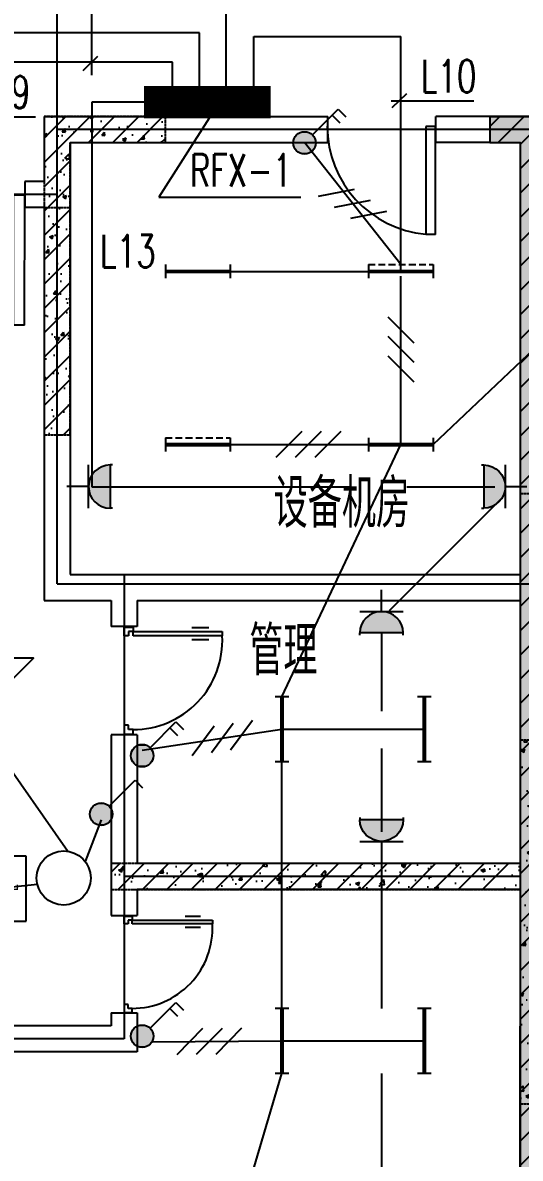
# Model space of a CAD drawing. Extents: x -170759 to 304867, y -311201 to 112352.
# Drawn here: x -69835 to -65236, y -125740 to -115250 of the extents above; entities that cross this region are included whole.
import ezdxf
from ezdxf.enums import TextEntityAlignment as Align

# ---------------------------------------------------------------- set-up
doc = ezdxf.new("R2010")
doc.units = 0
for name, pattern in [('ACAD_ISO04W100', [30.5, 24, -3, 0.5, -3]), ('DASHED', [0.75, 0.5, -0.25]), ('DOTE', [2.42, 2, -0.2, 0.02, -0.2])]:
    doc.linetypes.add(name, pattern=pattern)
doc.layers.get('0').update_dxf_attribs({"linetype": 'CONTINUOUS'})
for name, color, linetype in [('DOTE', 251, 'CONTINUOUS'), ('EQUIP', 3, 'CONTINUOUS'), ('MC', 3, 'CONTINUOUS'), ('PUB_DIM', 3, 'CONTINUOUS'), ('TEXT', 6, 'CONTINUOUS'), ('TXT', 3, 'CONTINUOUS'), ('WALL', 7, 'CONTINUOUS'), ('WINDOW', 151, 'CONTINUOUS'), ('WIRE', 1, 'CONTINUOUS'), ('ZXX', 2, 'ACAD_ISO04W100'), ('标注', 7, 'CONTINUOUS')]:
    doc.layers.add(name, color=color, linetype=linetype)
doc.styles.add('DIM_FONT', font='SIMPLEX.shx', dxfattribs={"width": 0.8})
doc.styles.add('HZFS', font='txt.shx', dxfattribs={"width": 0.8, "bigfont": 'msi_fsx.shx'})
doc.styles.add('HZTXT', font='txt.shx', dxfattribs={"width": 0.8, "bigfont": 'hztxt.shx'})
pattern_1 = [(50, (-108706.48, -140644.84), (364.3693, -31.8782), [38.1, -419.1]), (355, (-108706.48, -140644.84), (-70.4857, 382.1133), [30.48, -335.28]), (100.451, (-108676.1, -140647.5), (293.885, 350.2334), [32.38, -356.18]), (46.1842, (-108706.5, -140543.24), (542.158, -84.0847), [57.15, -628.65]), (96.6356, (-108661.3, -140550.25), (474.8085, 494.851), [48.57, -534.27]), (351.184, (-108706.5, -140543.24), (474.809, 494.85), [45.72, -502.92]), (21, (-108655.68, -140568.64), (303.2298, -204.531), [38.1, -419.1]), (326, (-108655.68, -140568.64), (123.604, 368.376), [30.48, -335.28]), (71.4514, (-108630.4, -140585.7), (426.833, 163.8457), [32.38, -356.18]), (37.5, (-108706.48, -140644.84), (6.1772, 169.11008), [0, -331.216, 0, -340.36, 0, -336.55]), (7.5, (-108706.48, -140644.84), (133.6393, 200.36115), [0, -194.056, 0, -323.596, 0, -128.27]), (327.5, (-108819.76, -140644.84), (271.1812, -11.4575), [0, -127, 0, -396.24, 0, -525.78]), (317.5, (-108870.56, -140644.84), (296.2584, 50.853), [0, -165.1, 0, -263.144, 0, -373.38])]

# ---------------------------------------------------------------- blocks, each defined once
blk = doc.blocks.new('_WIE3')
for p, q in [((-0.2, 0.4), (-1, -0.4)), ((0.4, 0.4), (-0.4, -0.4)), ((1, 0.4), (0.2, -0.4))]:
    blk.add_line(p, q)
at = {"width": 0.8}
blk.add_attdef('N', text='', height=1, dxfattribs=at).set_placement((-0.017, 1.056), align=Align.MIDDLE)
blk = doc.blocks.new('_LINKPT1')
blk.add_line((0, 0), (0, 0))
blk = doc.blocks.new('M_X6')
for p, q in [((0.147, 0.356), (0.625, 0.833)), ((0.512, 0.72), (0.653, 0.579)), ((0.625, 0.833), (0.766, 0.692))]:
    blk.add_line(p, q)
blk.add_circle((0, 0.208), 0.208)
for points in [[(-0.18, 0.313), (0.18, 0.313), (-0.208, 0.208), (0.208, 0.208)], [(-0.104, 0.389), (0.104, 0.389), (-0.18, 0.313), (0.18, 0.313)], [(0, 0.417), (0, 0.417), (-0.104, 0.389), (0.104, 0.389)], [(-0.18, 0.104), (0.18, 0.104), (-0.208, 0.208), (0.208, 0.208)], [(-0.104, 0.028), (0.104, 0.028), (-0.18, 0.104), (0.18, 0.104)], [(0, 0), (0, 0), (-0.104, 0.028), (0.104, 0.028)]]:
    blk.add_solid(points)
for p in [(0, 0.417), (-0.208, 0.208), (0.208, 0.208), (0, 0)]:
    blk.add_blockref('_LINKPT1', p)
at = {"width": 0.8, "flags": 9}
blk.add_attdef('A', (0, 0), '', height=0.00002, dxfattribs=at)
blk = doc.blocks.new('M-90')
at = {"layer": 'MC'}
for p, q in [((0, 810), (0, 0)), ((0, 810), (71.1, 810)), ((71.1, 0), (71.1, 810)), ((0, 0), (71.1, 0))]:
    blk.add_line(p, q, dxfattribs=at)
blk.add_arc((0, 0), 810, 0, 84.96083, dxfattribs=at)
blk = doc.blocks.new('A$C52D86A53')
at = {"layer": 'WALL', "xscale": -1, "rotation": 186.999999999998}
blk.add_blockref('M-90', (-98.7, 804), dxfattribs=at)
blk = doc.blocks.new('_X25FLN')
blk.add_circle((0, 0), 0.5)
at = {"style": 'DIM_FONT', "width": 0.8, "flags": 9}
blk.add_attdef('A', (0, 0), '', height=0.00002, dxfattribs=at)
blk = doc.blocks.new('M_Y41NTT')
for p, q in [((0.6, 0.55), (-0.6, 0.55)), ((-0.6, 0.55), (-0.6, 0)), ((0.6, 0), (0.6, 0.55)), ((-0.6, 0), (0.6, 0))]:
    blk.add_line(p, q)
for p in [(0, 0.55), (-0.6, 0.25), (0.6, 0.25), (0, 0)]:
    blk.add_blockref('_LINKPT1', p)
at = {"width": 0.8}
blk.add_text('E', height=0.25, dxfattribs=at).set_placement((-0.05, 0.15))
at = {"width": 0.8, "flags": 9}
blk.add_attdef('A', (0, 0), '', height=0.00002, dxfattribs=at)
blk = doc.blocks.new('M_X2')
for p, q in [((0.147, 0.356), (0.625, 0.833)), ((0.625, 0.833), (0.766, 0.692))]:
    blk.add_line(p, q)
blk.add_circle((0, 0.208), 0.208)
for points in [[(-0.18, 0.313), (0.18, 0.313), (-0.208, 0.208), (0.208, 0.208)], [(-0.104, 0.389), (0.104, 0.389), (-0.18, 0.313), (0.18, 0.313)], [(0, 0.417), (0, 0.417), (-0.104, 0.389), (0.104, 0.389)], [(-0.18, 0.104), (0.18, 0.104), (-0.208, 0.208), (0.208, 0.208)], [(-0.104, 0.028), (0.104, 0.028), (-0.18, 0.104), (0.18, 0.104)], [(0, 0), (0, 0), (-0.104, 0.028), (0.104, 0.028)]]:
    blk.add_solid(points)
for p in [(0, 0.417), (-0.208, 0.208), (0.208, 0.208), (0, 0)]:
    blk.add_blockref('_LINKPT1', p)
at = {"width": 0.8, "flags": 9}
blk.add_attdef('A', (0, 0), '', height=0.00002, dxfattribs=at)
blk = doc.blocks.new('M_A23MCU')
for p, q in [((-0.454, 0.081), (-0.454, 0.905)), ((-0.454, 0.905), (-0.413, 0.905)), ((-0.413, 0.905), (-0.413, 0.081)), ((-0.489, 0.782), (-0.489, 0.624)), ((-0.378, 0.782), (-0.378, 0.624)), ((-0.495, -0.002), (-0.495, 0.081)), ((-0.495, 0.081), (-0.454, 0.081)), ((-0.413, 0.081), (-0.454, 0.081)), ((-0.454, 0.081), (-0.454, 0.039)), ((-0.454, 0.039), (-0.413, 0.039)), ((-0.413, 0.039), (-0.413, -0.002)), ((0.412, 0.039), (0.412, -0.002)), ((0.453, 0.039), (0.412, 0.039)), ((0.453, 0.081), (0.453, 0.039)), ((0.494, 0.081), (0.453, 0.081)), ((0.494, -0.002), (0.494, 0.081)), ((-0.413, -0.002), (-0.495, -0.002)), ((-0.495, -0.002), (-0.495, -0.002)), ((0.412, -0.002), (0.494, -0.002)), ((0.494, -0.002), (0.494, -0.002))]:
    blk.add_line(p, q)
blk.add_arc((-0.372, 0.082), 0.825, 359.9283, 92.866)
blk = doc.blocks.new('M_Y4YTM')
for p, q in [((-1.2, 0.25), (-1.2, -0.25)), ((-1.2, 0), (1.2, 0)), ((1.2, 0.25), (1.2, -0.25))]:
    blk.add_line(p, q)
at = {"const_width": 0.14}
blk.add_lwpolyline([(-1.2, 0), (1.2, 0)], dxfattribs=at)
at = {"xscale": 0.002, "yscale": 0.002, "zscale": 0.002}
for p in [(-1.2, 0), (0, 0), (1.2, 0)]:
    blk.add_blockref('_LINKPT1', p, dxfattribs=at)
at = {"width": 0.8, "flags": 9}
blk.add_attdef('A', (0, 0), '', height=0.00002, dxfattribs=at)
blk = doc.blocks.new('M_X23')
for p, q in [((-0.5, 1.05), (-0.5, 1)), ((0.5, 1.05), (0.5, 1)), ((-0.5, 1), (0.5, 1)), ((0.5, 0.5), (-0.5, 0.5)), ((0, 0.5), (0, 0))]:
    blk.add_line(p, q)
blk.add_arc((0, 1), 0.5, 180, 0)
for points in [[(0.433, 0.75), (-0.433, 0.75), (0.5, 1), (-0.5, 1)], [(0.25, 0.567), (-0.25, 0.567), (0.433, 0.75), (-0.433, 0.75)], [(0, 0.5), (0, 0.5), (0.25, 0.567), (-0.25, 0.567)]]:
    blk.add_solid(points)
blk.add_blockref('_LINKPT1', (0.001, 0))
at = {"width": 0.8, "flags": 9}
blk.add_attdef('A', (0, 0), '', height=0.00002, dxfattribs=at)
blk = doc.blocks.new('_Y1QMM')
at = {"linetype": 'DASHED', "ltscale": 0.5}
blk.add_line((-1.2, 0.25), (1.2, 0.25), dxfattribs=at)
for p, q in [((-1.2, 0.25), (-1.2, -0.25)), ((-1.2, 0), (1.2, 0)), ((1.2, 0.25), (1.2, -0.25))]:
    blk.add_line(p, q)
at = {"const_width": 0.14}
blk.add_lwpolyline([(-1.2, 0), (1.2, 0)], dxfattribs=at)
at = {"xscale": 0.002, "yscale": 0.002, "zscale": 0.002}
for p in [(-1.2, 0), (0, 0), (1.2, 0)]:
    blk.add_blockref('_LINKPT1', p, dxfattribs=at)
at = {"style": 'DIM_FONT', "width": 0.8, "flags": 9}
blk.add_attdef('A', (0, 0), '', height=0.00002, dxfattribs=at)

msp = doc.modelspace()

# ---------------------------------------------------------------- hatches: boundary and pattern name
at = {"layer": 'WIRE'}
h = msp.add_hatch(dxfattribs=at)
h.set_pattern_fill('AR-CONC', scale=2, style=0)
h.set_pattern_definition(pattern_1)
h.paths.add_polyline_path([(-94396.48801, -116637.31182), (-94396.48801, -116117.31182), (-97146.48801, -116117.31182), (-97146.48801, -126667.31182), (-95946.48801, -126667.31182), (-95946.48801, -130867.31182), (-66086.48801, -130867.31182), (-66086.48801, -126667.31182), (-64886.48801, -126667.31182), (-64886.48801, -124517.31182), (-64936.48801, -124517.31182), (-64936.48801, -116117.31182), (-65516.48801, -116117.31182), (-65516.48801, -116357.31182), (-65236.48801, -116357.31182), (-65236.48801, -126317.31182), (-69016.48801, -126317.31182), (-69016.48801, -126557.31182), (-66436.48801, -126557.31182), (-66436.48801, -130517.31182), (-70096.48801, -130517.31182), (-95596.48801, -130517.31182), (-95596.48801, -126317.31182), (-96796.48801, -126317.31182), (-96796.48585, -116357.31162), (-95846.48801, -116357.31182), (-95846.48801, -116637.31182), (-95596.48801, -116637.31182), (-95596.48801, -116357.31182), (-94636.48801, -116357.31182), (-94636.48801, -116637.31182)])
h = msp.add_hatch(dxfattribs=at)
h.set_pattern_fill('ANSI31', scale=50, style=0)
h.set_pattern_definition([(45, (-108706.48, -141436.6), (-112.2532, 112.2532), [])])
h.paths.add_polyline_path([(-94396.48801, -116637.31182), (-94396.48801, -116117.31182), (-97146.48801, -116117.31182), (-97146.48801, -126667.31182), (-95946.48801, -126667.31182), (-95946.48801, -130867.31182), (-66086.48801, -130867.31182), (-66086.48801, -126667.31182), (-64886.48801, -126667.31182), (-64886.48801, -124517.31182), (-64936.48801, -124517.31182), (-64936.48801, -116117.31182), (-65516.48801, -116117.31182), (-65516.48801, -116357.31182), (-65236.48801, -116357.31182), (-65236.48801, -126317.31182), (-69016.48801, -126317.31182), (-69016.48801, -126557.31182), (-66436.48801, -126557.31182), (-66436.48801, -130517.31182), (-70096.48801, -130517.31182), (-95596.48801, -130517.31182), (-95596.48801, -126317.31182), (-96796.48801, -126317.31182), (-96796.48585, -116357.31162), (-95846.48801, -116357.31182), (-95846.48801, -116637.31182), (-95596.48801, -116637.31182), (-95596.48801, -116357.31182), (-94636.48801, -116357.31182), (-94636.48801, -116637.31182)])
h = msp.add_hatch(dxfattribs=at)
h.set_pattern_fill('AR-CONC', scale=2, style=0)
h.set_pattern_definition(pattern_1)
h.paths.add_polyline_path([(-68516.48801, -116357.31182), (-68516.48801, -116117.31182), (-69636.48801, -116117.31182), (-69636.48801, -116717.31182), (-69636.48801, -116717.31182), (-69636.48801, -116957.31182), (-69636.48801, -119057.31182), (-69396.48801, -119057.31182), (-69396.48801, -116357.31182)])
h = msp.add_hatch(dxfattribs=at)
h.set_pattern_fill('ANSI31', scale=50, style=0)
h.set_pattern_definition([(45, (-108332.44, -140644.84), (-112.2532, 112.2532), [])])
h.paths.add_polyline_path([(-68516.48801, -116357.31182), (-68516.48801, -116117.31182), (-69636.48801, -116117.31182), (-69636.48801, -116717.31182), (-69636.48801, -116717.31182), (-69636.48801, -116957.31182), (-69636.48801, -119057.31182), (-69396.48801, -119057.31182), (-69396.48801, -116357.31182)])
h = msp.add_hatch(dxfattribs=at)
h.set_pattern_fill('AR-CONC', scale=2, style=0)
h.set_pattern_definition(pattern_1)
h.paths.add_polyline_path([(-64936.48801, -125237.31182), (-64936.48801, -121877.31182), (-65236.48801, -121877.31182), (-65236.48801, -123017.31182), (-69016.48801, -123017.31182), (-69016.48801, -123257.31182), (-65236.48801, -123257.31182), (-65236.48801, -125237.31182)])

# ---------------------------------------------------------------- linework, layer by layer
at = {"layer": 'DOTE', "color": 251, "linetype": 'DOTE', "ltscale": 0.5}
for p, q in [((-69516.48801, -120437.31182, 0), (-69516.48801, -114232.66433, 0)), ((-50636.48801, -116237.31182, 0), (-69516.48801, -116237.31182, 0)), ((-69516.48801, -116837.31182, 0), (-71316.48801, -116837.31182, 0)), ((-68896.48801, -120347.31182, 0), (-68896.48801, -124637.31182, 0)), ((-65116.48801, -120437.31182, 0), (-69516.48801, -120437.31182, 0)), ((-65236.48801, -123137.31182, 0), (-68896.48801, -123137.31182, 0)), ((-68896.48801, -124637.31182, 0), (-81016.48801, -124637.31182, 0))]:
    msp.add_line(p, q, dxfattribs=at)
at = {"layer": 'TEXT', "color": 3, "elevation": 0}
msp.add_lwpolyline([(-70134.9069, -121119.10024), (-69934.9069, -121319.17915), (-69734.9069, -121119.10024), (-70981.0558, -121119.10024)], dxfattribs=at)
at = {"layer": 'WALL'}
for p, q in [((-69636.48801, -116117.31182, 0), (-68716.48801, -116117.31182, 0)), ((-69636.48801, -116117.31182, 0), (-69636.48801, -116717.31182, 0)), ((-68716.48801, -116117.31182, 0), (-67016.35247, -116117.31182, 0)), ((-67016.35247, -116357.31182, 0), (-67016.35247, -116117.31182, 0)), ((-66016.35247, -116357.31182, 0), (-66016.35247, -116117.31182, 0)), ((-65516.48801, -116117.31182, 0), (-66016.35247, -116117.31182, 0)), ((-65516.48801, -116117.31182, 0), (-64996.48801, -116117.31182, 0)), ((-65516.48801, -116117.31182, 0), (-64996.48801, -116117.31182, 0)), ((-69396.48801, -116357.31182, 0), (-69396.48801, -120347.31182, 0)), ((-69396.48801, -116357.31182, 0), (-68716.48801, -116357.31182, 0)), ((-68716.48801, -116357.31182, 0), (-67016.35247, -116357.31182, 0)), ((-65516.48801, -116357.31182, 0), (-66016.35247, -116357.31182, 0)), ((-65516.48801, -116357.31182, 0), (-65236.48801, -116357.31182, 0)), ((-65516.48801, -116357.31182, 0), (-65236.48801, -116357.31182, 0)), ((-65236.48801, -116357.31182, 0), (-65236.48801, -120347.31182, 0)), ((-65236.48801, -116357.31182, 0), (-65236.48801, -118937.31182, 0)), ((-69816.48801, -116717.31182, 0), (-69816.48801, -116957.31182, 0)), ((-69636.48801, -116717.31182, 0), (-69816.48801, -116717.31182, 0)), ((-69636.48801, -116717.31182, 0), (-69636.48801, -116717.31182, 0)), ((-69636.48801, -116957.31182, 0), (-69816.48801, -116957.31182, 0)), ((-69636.48801, -116957.31182, 0), (-69636.48801, -120587.31182, 0)), ((-69396.48801, -120347.31182, 0), (-65236.48801, -120347.31182, 0)), ((-69636.48801, -120587.31182, 0), (-69016.48801, -120587.31182, 0)), ((-69016.48801, -120587.31182, 0), (-69016.48801, -120827.31182, 0)), ((-68776.48801, -120587.31182, 0), (-65236.48801, -120587.31182, 0)), ((-68776.48801, -120587.31182, 0), (-68776.48801, -120827.31182, 0)), ((-65236.48801, -120587.31182, 0), (-65236.48801, -123017.31182, 0)), ((-68776.48801, -120827.31182, 0), (-69016.48801, -120827.31182, 0)), ((-69016.48801, -121827.31182, 0), (-69016.48801, -123497.31182, 0)), ((-68776.48801, -121827.31182, 0), (-69016.48801, -121827.31182, 0)), ((-68776.48801, -121827.31182, 0), (-68776.48801, -123017.31182, 0)), ((-65236.48801, -123017.31182, 0), (-68776.48801, -123017.31182, 0)), ((-65236.48801, -123257.31182, 0), (-68776.48801, -123257.31182, 0)), ((-68776.48801, -123257.31182, 0), (-68776.48801, -123497.31182, 0)), ((-69016.48801, -123497.31182, 0), (-68776.48801, -123497.31182, 0)), ((-69016.48801, -124397.31182, 0), (-68776.48801, -124397.31182, 0)), ((-69016.48801, -124397.31182, 0), (-69016.48801, -124517.31182, 0)), ((-68776.48801, -124397.31182, 0), (-68776.48801, -124757.31182, 0)), ((-69016.48801, -124517.31182, 0), (-70096.48801, -124517.31182, 0)), ((-65236.48801, -126317.31182, 0), (-65236.48801, -124518.8767, 0)), ((-68776.48801, -124757.31182, 0), (-70096.48801, -124757.31182, 0))]:
    msp.add_line(p, q, dxfattribs=at)
at = {"layer": 'WIRE'}
for p, q in [((-67953.62505, -115984.40572), (-67953.62505, -114617.08407)), ((-68201.85176, -115344.38621), (-76007.98374, -115344.38621)), ((-68201.85176, -115984.40572), (-68201.85176, -115344.38621)), ((-67697.92745, -115375.48035), (-66340.59898, -115375.48035)), ((-67697.92745, -115984.40572), (-67697.92745, -115375.48035)), ((-66340.59898, -117547.09312, 0), (-66340.59898, -115375.48035)), ((-68449.99341, -115613.14682, 0), (-70140.07442, -115613.14682, 0)), ((-68449.99341, -115984.40572), (-68449.99341, -115613.14682, 0)), ((-69194.43528, -115984.40572), (-69194.43528, -119536.0666)), ((-68595.16396, -115984.40572), (-69194.43528, -115984.40572)), ((-66340.59898, -117484.59312, 0), (-67231.31359, -116357.31182, 0)), ((-66040.59898, -119147.47628, 0), (-64197.86146, -117393.6313)), ((-67916.6188, -117547.09312, 0), (-66632.41866, -117547.09312, 0)), ((-66340.59898, -119130.2482, 0), (-66340.59898, -117592.36504, 0)), ((-67916.6188, -119147.47628, 0), (-66632.41866, -119147.47628, 0)), ((-67438.75799, -121476.67796, 0), (-66340.59898, -119147.47628, 0)), ((-69194.43528, -119536.0666), (-66797.34795, -119536.0666)), ((-66283.68623, -119536.0666), (-65470.38988, -119536.0666)), ((-65401.54526, -119635.31588, 0), (-66449.72618, -120683.49679, 0)), ((-66519.11623, -120887.31182, 0), (-66519.11623, -121610.69424, 0)), ((-70394.28499, -121505.20946), (-69417.7991, -122903.88306)), ((-68731.11496, -121968.58531, 0), (-67438.75799, -121776.67796, 0)), ((-67438.75799, -121776.67796, 0), (-66123.29787, -121776.67796, 0)), ((-66519.11623, -121952.90088, 0), (-66519.11623, -122722.86519, 0)), ((-67438.75799, -124356.08941, 0), (-67438.75799, -122076.67796, 0)), ((-69109.35641, -122612.47702, 0), (-69257.98065, -122998.58648)), ((-66519.11623, -122912.12004, 0), (-66519.11623, -124356.08941, 0)), ((-69699.15374, -123209.90633), (-71625.18008, -123408.35419)), ((-68640.90398, -124664.67869, 0), (-67438.75799, -124656.08941, 0)), ((-67438.75799, -124656.08941, 0), (-66123.29787, -124656.08941, 0)), ((-68286.3857, -127802.12219), (-67438.75799, -124956.08941)), ((-66519.11623, -124956.08941, 0), (-66519.11623, -128418.30403, 0))]:
    msp.add_line(p, q, dxfattribs=at)
at = {"layer": 'WIRE', "color": 0}
for p, q in [((-68112.09907, -116132.92411), (-68577.05311, -116860.11221)), ((-68577.05311, -116860.11221), (-67263.05335, -116860.11221))]:
    msp.add_line(p, q, dxfattribs=at)
at = {"layer": 'WIRE', "color": 7}
for p, q in [((-69016.48801, -123096.59874, 0), (-68937.20109, -123017.31182, 0)), ((-68952.69469, -123257.31182, 0), (-68712.69469, -123017.31182, 0)), ((-68728.18828, -123257.31182, 0), (-68488.18828, -123017.31182, 0)), ((-68503.68188, -123257.31182, 0), (-68263.68188, -123017.31182, 0)), ((-68279.17548, -123257.31182, 0), (-68039.17548, -123017.31182, 0)), ((-68054.66908, -123257.31182, 0), (-67814.66908, -123017.31182, 0)), ((-67830.16267, -123257.31182, 0), (-67590.16267, -123017.31182, 0)), ((-67605.65627, -123257.31182, 0), (-67365.65627, -123017.31182, 0)), ((-67381.14987, -123257.31182, 0), (-67141.14987, -123017.31182, 0)), ((-67156.64346, -123257.31182, 0), (-66916.64346, -123017.31182, 0)), ((-66932.13706, -123257.31182, 0), (-66692.13706, -123017.31182, 0)), ((-66707.63066, -123257.31182, 0), (-66467.63066, -123017.31182, 0)), ((-66483.12425, -123257.31182, 0), (-66243.12425, -123017.31182, 0)), ((-66258.61785, -123257.31182, 0), (-66018.61785, -123017.31182, 0)), ((-66034.11145, -123257.31182, 0), (-65794.11145, -123017.31182, 0)), ((-65809.60504, -123257.31182, 0), (-65569.60505, -123017.31182, 0)), ((-65585.09864, -123257.31182, 0), (-65345.09864, -123017.31182, 0))]:
    msp.add_line(p, q, dxfattribs=at)
at = {"layer": 'WIRE', "const_width": 300}
msp.add_lwpolyline([(-68713.58395, -115984.40572), (-67542.59169, -115984.40572)], dxfattribs=at)
at = {"layer": 'WIRE', "color": 7, "elevation": 0}
msp.add_lwpolyline([(-95946.48801, -130867.31182), (-66086.48801, -130867.31182), (-66086.48801, -126667.31182), (-64886.48801, -126667.31182), (-64886.48801, -124517.31182), (-64936.48801, -124517.31182), (-64936.48801, -116117.31182), (-65516.48801, -116117.31182), (-65516.48801, -116357.31182), (-65236.48801, -116357.31182), (-65236.48801, -126317.31182), (-69016.48801, -126317.31182), (-69016.48801, -126557.31182), (-66436.48801, -126557.31182), (-66436.48801, -130517.31182), (-70096.48801, -130517.31182), (-95596.48801, -130517.31182)], dxfattribs=at)
at = {"layer": 'ZXX', "color": 30}
msp.add_line((-69636.48801, -116957.31182, 0), (-69396.48801, -116957.31182, 0), dxfattribs=at)
at = {"layer": 'ZXX', "color": 30, "elevation": 0}
for points in [[(-68516.48801, -116357.31182), (-68516.48801, -116117.31182), (-69636.48801, -116117.31182), (-69636.48801, -116717.31182), (-69636.48801, -116717.31182), (-69636.48801, -116957.31182), (-69636.48801, -116957.31182), (-69636.48801, -119057.31182), (-69396.48801, -119057.31182), (-69396.48801, -116357.31182), (-68516.48801, -116357.31182)], [(-64936.48801, -119597.31182), (-64936.48801, -116117.31182), (-65516.48801, -116117.31182), (-65516.48801, -116357.31162), (-65236.48801, -116357.31182), (-65236.48801, -119597.31182), (-64936.48801, -119597.31182)], [(-64936.48801, -125237.31182), (-64936.48801, -121877.31182), (-65236.48801, -121877.31182), (-65236.48801, -123017.31182), (-69016.48801, -123017.31182), (-69016.48801, -123257.31182), (-65236.48801, -123257.31182), (-65236.48801, -125237.31182), (-64936.48801, -125237.31182)]]:
    msp.add_lwpolyline(points, dxfattribs=at)
at = {"layer": '标注'}
for p, q in [((-69199.06661, -115088.66888), (-69199.06661, -115733.9478)), ((-69142.06833, -115562.63079, 0), (-69277.95358, -115693.57373, 0)), ((-66288.84309, -115905.6337, 0), (-66424.72834, -116036.57664, 0)), ((-66428.45875, -115971.10517, 0), (-65665.29885, -115971.10517, 0)), ((-70371.04188, -116118.30446), (-69716.40704, -116118.30446))]:
    msp.add_line(p, q, dxfattribs=at)

# ---------------------------------------------------------------- block references
at = {"layer": 'EQUIP'}
for name, p, xscale, yscale, zscale in [('M_X6', (-67231.31359, -116464.18428, 0), 500, 500, 500), ('M_Y4YTM', (-68216.6188, -117547.09312, 0), 250, 250, 250), ('_Y1QMM', (-66340.59898, -117547.09312, 0), 250, 250, 250), ('_Y1QMM', (-68216.6188, -119147.47628, 0), 250, 250, 250), ('M_Y4YTM', (-66340.59898, -119147.47628, 0), 250, 250, 250), ('M_X6', (-68731.11496, -122124.83531, 0), 500, 500, 500), ('M_X2', (-69109.35641, -122664.56035, 0), 500, 500, 500), ('M_X23', (-66519.11623, -123012.12004, 0), -400, 400, 400), ('_X25FLN', (-69456.21359, -123150.91408), 500, 500, 500), ('M_X6', (-68731.11496, -124716.76203, 0), 500, 500, 500)]:
    msp.add_blockref(name, p, dxfattribs=dict(at, xscale=xscale, yscale=yscale, zscale=zscale))
for name, p, xscale, yscale, zscale, rotation in [('M_X23', (-69425.86608, -119535.31588, 0), 400, 400, 400, 270), ('M_X23', (-65174.75034, -119535.31588, 0), -400, 400, 400, 90), ('M_X23', (-66519.11623, -120487.31182, 0), 400, 400, 400, 180), ('M_Y4YTM', (-67438.75799, -121776.67796, 0), 250, 250, 250, 270), ('M_Y4YTM', (-66123.29787, -121776.67796, 0), 250, 250, 250, 270), ('M_Y41NTT', (-69802.48884, -123248.88803, 0), 500, 500, 500, 90), ('M_Y4YTM', (-67438.75799, -124656.08941, 0), 250, 250, 250, 270), ('M_Y4YTM', (-66123.29787, -124656.08941, 0), 250, 250, 250, 270)]:
    msp.add_blockref(name, p, dxfattribs=dict(at, xscale=xscale, yscale=yscale, zscale=zscale, rotation=rotation))
at = {"layer": 'PUB_DIM', "yscale": 300, "zscale": 300}
for p, xscale, rotation in [((-66785.95628, -116920.95247, 0), 299.9999999999995, 145.7409999999964), ((-66340.59898, -118265.98759, 0), 300, 90), ((-67989.94794, -121858.5264, 0), 299.999999999994, 8.446400000000699), ((-68111.70936, -124660.89762, 0), 300.0000000000037, 0.4094000000015324)]:
    msp.add_blockref('_WIE3', p, dxfattribs=dict(at, xscale=xscale, rotation=rotation))
at = {"layer": 'PUB_DIM', "xscale": 300, "yscale": 300, "zscale": 300}
msp.add_blockref('_WIE3', (-67196.24883, -119147.47628, 0), dxfattribs=at)
at = {"layer": 'WALL'}
for p, xscale, yscale, zscale, rotation in [((-66021.19756, -117207.47267, 0), -1.23500000000254, 1.23499999998603, 1.235, 6.944311106466836), ((-69817.65477, -118043.46664, 0), -1.481999999994381, 1.481999999989057, 1.482, 6.944311106507603)]:
    msp.add_blockref('A$C52D86A53', p, dxfattribs=dict(at, xscale=xscale, yscale=yscale, zscale=zscale, rotation=rotation))
at = {"layer": 'WINDOW'}
for p, xscale, yscale, zscale, rotation in [((-68896.48801, -121327.31182, 0), 1000, 1000, 1000, 269.999999998892), ((-68896.48801, -123947.31182, 0), 900, 900, 900, 270.0000000029997)]:
    msp.add_blockref('M_A23MCU', p, dxfattribs=dict(at, xscale=xscale, yscale=yscale, zscale=zscale, rotation=rotation))

# ---------------------------------------------------------------- texts
at = {"layer": 'TXT', "color": 3, "linetype": 'Continuous', "style": 'HZTXT', "width": 0.7}
for s, p in [('设备机房', (-67515.56779, -119914.47942, 0)), ('管理', (-67740.75061, -121276.94464, 0))]:
    msp.add_text(s, height=450, dxfattribs=at).set_placement(p)
at = {"layer": '标注', "linetype": 'Continuous', "style": 'HZFS', "width": 0.7}
for s, p in [('L10', (-66154.03907, -115893.34077, 0)), ('L9', (-70096.6222, -116040.54006)), ('RFX-1', (-68290.7357, -116762.82033)), ('L13', (-69119.56618, -117510.2083))]:
    msp.add_text(s, height=300, dxfattribs=at).set_placement(p)

doc.saveas('drawing.dxf')
